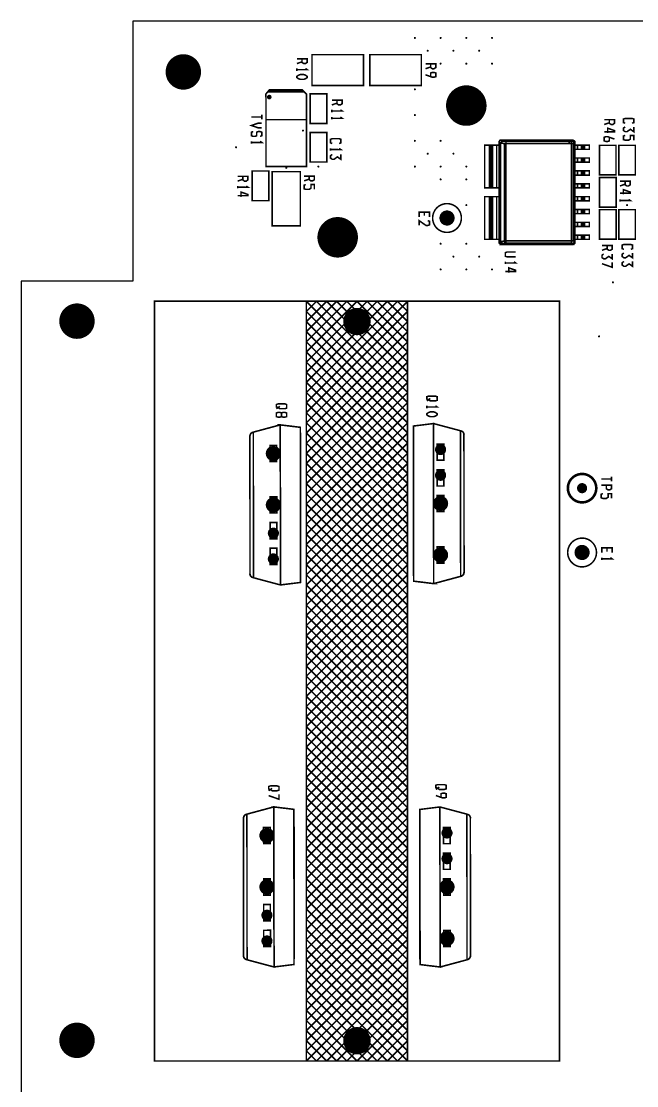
# Model space of a CAD drawing. Extents: x -16 to 352, y -5 to 215.
# Drawn here: x -16 to 44.8, y 109.9 to 215 of the extents above; entities that cross this region are included whole.
import ezdxf

# ---------------------------------------------------------------- set-up
doc = ezdxf.new("R2010")
doc.units = 0
doc.header["$MEASUREMENT"] = 0
doc.layers.get('0').update_dxf_attribs({"linetype": 'CONTINUOUS'})
for name, color, linetype in [('25-334-0_DRD', 7, 'CONTINUOUS'), ('25-334-0_SST', 12, 'CONTINUOUS'), ('THRUHOLE_NPT', 8, 'CONTINUOUS'), ('THRUHOLE_TAP', 15, 'CONTINUOUS')]:
    doc.layers.add(name, color=color, linetype=linetype)

# ---------------------------------------------------------------- blocks, each defined once
blk = doc.blocks.new('ROUND_70')
at = {"const_width": 0.0762}
blk.add_lwpolyline([(-0.0381, 0, 1), (0.0381, 0, 1)], format="xyb", close=True, dxfattribs=at)
blk = doc.blocks.new('ROUND_1')
at = {"const_width": 1.75006}
blk.add_lwpolyline([(-0.87503, 0, 1), (0.87503, 0, 1)], format="xyb", close=True, dxfattribs=at)
blk = doc.blocks.new('ROUND_75')
at = {"const_width": 0.10033}
blk.add_lwpolyline([(-0.050164, 0, 1), (0.050164, 0, 1)], format="xyb", close=True, dxfattribs=at)
blk = doc.blocks.new('ROUND_3')
at = {"const_width": 0.50038}
blk.add_lwpolyline([(-0.25019, 0, 1), (0.25019, 0, 1)], format="xyb", close=True, dxfattribs=at)
blk = doc.blocks.new('ROUND_72')
at = {"const_width": 0.7493}
blk.add_lwpolyline([(-0.37465, 0, 1), (0.37465, 0, 1)], format="xyb", close=True, dxfattribs=at)
blk = doc.blocks.new('ROUND_82')
at = {"const_width": 2.00025}
blk.add_lwpolyline([(-1.000124, 0, 1), (1.000124, 0, 1)], format="xyb", close=True, dxfattribs=at)
blk = doc.blocks.new('ROUND_80')
at = {"const_width": 0.54991}
blk.add_lwpolyline([(-0.274954, 0, 1), (0.274954, 0, 1)], format="xyb", close=True, dxfattribs=at)
blk = doc.blocks.new('ROUND_79')
at = {"const_width": 1.35001}
blk.add_lwpolyline([(-0.675004, 0, 1), (0.675004, 0, 1)], format="xyb", close=True, dxfattribs=at)

msp = doc.modelspace()

# ---------------------------------------------------------------- linework, layer by layer
at = {"layer": '25-334-0_DRD'}
for p, q in [((155.00096, 215.00084), (-4.99872, 215.00084)), ((-4.99872, 215.00084), (-4.99872, 189.35954)), ((-4.99872, 189.35954), (-15.99946, 189.35954)), ((-15.99946, 189.35954), (-15.99946, -4.99872))]:
    msp.add_line(p, q, dxfattribs=at)
at = {"layer": '25-334-0_SST', "const_width": 0.1524}
for points in [[(11.71956, 211.30006), (11.71956, 210.94446), (11.8872, 210.82508), (12.05738, 210.82508), (12.22756, 210.94446), (12.22756, 211.30006), (11.21156, 211.30006)], [(17.78, 209.042), (17.78, 211.709), (12.7, 211.709), (12.7, 208.661), (17.78, 208.661), (17.78, 209.042)], [(23.495, 209.042), (23.495, 211.709), (18.415, 211.709), (18.415, 208.661), (23.495, 208.661), (23.495, 209.042)], [(11.71956, 211.00288), (11.21156, 210.82508)], [(11.21156, 210.10626), (11.21156, 210.34248)], [(11.21156, 210.22564), (12.22756, 210.22564), (12.05738, 210.34248)], [(24.41956, 210.79206), (24.41956, 210.43646), (24.5872, 210.31708), (24.75738, 210.31708), (24.92756, 210.43646), (24.92756, 210.79206), (23.91156, 210.79206)], [(24.41956, 210.49488), (23.91156, 210.31708)], [(11.21156, 209.56524), (11.3792, 209.68208), (11.54938, 209.74304), (11.8872, 209.74304), (12.05738, 209.68208), (12.22756, 209.56524), (12.22756, 209.44586), (12.05738, 209.32648), (11.8872, 209.26806), (11.54938, 209.26806), (11.3792, 209.32648), (11.21156, 209.44586), (11.21156, 209.56524)], [(24.41956, 209.53984), (24.41956, 209.89544), (24.5872, 209.95386), (24.75738, 209.95386), (24.92756, 209.89544), (24.92756, 209.53984), (24.75738, 209.47888), (24.5872, 209.47888), (23.91156, 209.71764)], [(8.16356, 206.66456), (8.161019999999999, 202.311), (8.161019999999999, 200.6727), (12.15898, 200.6727), (12.1666, 207.7974), (11.7094, 208.2546), (8.509, 208.2546), (8.1534, 207.8228), (8.16356, 206.66456)], [(11.7094, 208.2038), (8.509, 208.2038), (8.382, 208.0514), (8.3058, 208.0006), (8.255, 207.9498)], [(8.3566, 208.0514), (8.255, 207.9498)], [(8.3566, 208.0514), (8.382, 208.026)], [(11.8618, 208.0514), (8.382, 208.0514)], [(11.8872, 208.026), (8.382, 208.026)], [(8.49376, 208.18602), (8.49376, 208.026)], [(11.72464, 208.18856), (8.4963, 208.18856)], [(8.63092, 208.2038), (8.63092, 208.026)], [(8.76808, 208.2038), (8.76808, 208.026)], [(8.90524, 208.2038), (8.90524, 208.026)], [(9.0424, 208.2038), (9.0424, 208.026)], [(9.17956, 208.2038), (9.17956, 208.026)], [(9.31672, 208.2038), (9.31672, 208.026)], [(9.45388, 208.2038), (9.45388, 208.026)], [(9.59104, 208.2038), (9.59104, 208.026)], [(9.7282, 208.2038), (9.7282, 208.026)], [(9.86536, 208.2038), (9.86536, 208.026)], [(10.00252, 208.2038), (10.00252, 208.026)], [(10.13968, 208.2038), (10.13968, 208.026)], [(10.27684, 208.2038), (10.27684, 208.026)], [(10.414, 208.2038), (10.414, 208.026)], [(10.55116, 208.2038), (10.55116, 208.026)], [(10.68832, 208.2038), (10.68832, 208.026)], [(10.82548, 208.2038), (10.82548, 208.026)], [(10.96264, 208.2038), (10.96264, 208.026)], [(11.0998, 208.2038), (11.0998, 208.026)], [(11.23696, 208.2038), (11.23696, 208.026)], [(11.37412, 208.2038), (11.37412, 208.026)], [(11.51128, 208.2038), (11.51128, 208.026)], [(11.64844, 208.2038), (11.64844, 208.026)], [(11.7094, 208.2038), (11.8872, 208.026)], [(11.7856, 208.1276), (11.7856, 208.026)], [(8.62584, 207.4672), (8.33882, 207.4672)], [(8.60806, 207.60436), (8.3566, 207.60436)], [(8.4328, 207.66024), (8.4328, 207.37322)], [(8.56996, 207.64246), (8.56996, 207.391)], [(14.1605, 204.9145), (14.1605, 207.8355), (12.5222, 207.8355), (12.5222, 204.9145), (14.1605, 204.9145)], [(15.17142, 207.21828), (15.17142, 206.86268), (15.33906, 206.7433), (15.50924, 206.7433), (15.67942, 206.86268), (15.67942, 207.21828), (14.66342, 207.21828)], [(15.17142, 206.9211), (14.66342, 206.7433)], [(14.66342, 206.02448), (14.66342, 206.2607)], [(14.66342, 206.14386), (15.67942, 206.14386), (15.50924, 206.2607)], [(7.744460000000001, 204.47762), (7.406639999999999, 204.47762), (6.728460000000001, 204.71384), (7.406639999999999, 204.9526), (7.744460000000001, 204.9526)], [(6.728460000000001, 205.55204), (7.744460000000001, 205.55204)], [(7.744460000000001, 205.31582), (7.744460000000001, 205.7908)], [(8.2042, 205.2828), (12.1412, 205.2828)], [(14.66342, 205.30566), (14.66342, 205.54188)], [(14.66342, 205.4225), (15.67942, 205.4225), (15.50924, 205.54188)], [(42.0624, 205.28534), (42.0624, 204.92974), (42.23258, 204.81036), (42.40276, 204.81036), (42.5704, 204.92974), (42.5704, 205.28534), (41.5544, 205.28534)], [(42.0624, 204.98816), (41.5544, 204.81036)], [(43.62958, 204.93736), (43.4594, 204.99832), (43.4594, 205.35392), (43.62958, 205.41234), (44.30775999999999, 205.41234), (44.4754, 205.35392), (44.4754, 204.99832), (44.30775999999999, 204.93736)], [(7.57428, 203.63942), (7.744460000000001, 203.69784), (7.744460000000001, 204.05344), (7.57428, 204.1144), (7.406639999999999, 204.1144), (7.236460000000001, 204.05344), (7.236460000000001, 203.69784), (7.06628, 203.63942), (6.898639999999999, 203.63942), (6.728460000000001, 203.69784), (6.728460000000001, 204.05344), (6.898639999999999, 204.1144)], [(14.1605, 201.1045), (14.1605, 204.0255), (12.5222, 204.0255), (12.5222, 201.1045), (14.1605, 201.1045)], [(41.89476, 203.97216), (41.89476, 204.44714), (42.5704, 204.21092), (42.5704, 204.09154), (41.5544, 204.09154)], [(43.62958, 204.57414), (43.4594, 204.45476), (43.4594, 204.21854), (43.62958, 204.09916), (43.79976, 204.09916), (44.13758, 204.33792), (44.4754, 204.09916), (44.4754, 204.57414)], [(6.728460000000001, 202.9206), (6.728460000000001, 203.15682)], [(6.728460000000001, 203.03744), (7.744460000000001, 203.03744), (7.57428, 203.15682)], [(14.70406, 202.9333), (14.53642, 202.99426), (14.53642, 203.34986), (14.70406, 203.40828), (15.38224, 203.40828), (15.55242, 203.34986), (15.55242, 202.99426), (15.38224, 202.9333)], [(31.17596, 198.54926), (30.93212, 198.54926), (30.93212, 202.77074), (30.52826, 202.77074), (30.38602, 202.77074), (30.38602, 198.54926), (30.2387, 198.54926), (29.7561, 198.54926), (29.7561, 202.77074), (30.2387, 202.77074), (30.38602, 202.77074)], [(30.2387, 202.77074), (30.2387, 198.54926)], [(30.52826, 202.77074), (30.52826, 198.54926), (30.93212, 198.54926)], [(30.93212, 202.77074), (31.17596, 202.77074)], [(31.19628, 193.07556), (31.37154, 192.96888), (31.19882, 193.07556), (31.19628, 193.0781), (31.17596, 193.167), (31.17596, 193.16954), (31.17596, 203.07046), (31.17596, 203.073), (31.28264, 203.24572)], [(31.17596, 203.073), (31.2547, 202.99426)], [(31.30804, 193.24574), (31.2547, 193.24574), (31.2547, 202.99426), (31.30804, 202.99426), (31.30804, 193.24574), (31.71444, 193.31686)], [(39.6113, 198.96074), (40.09135999999999, 198.96074), (40.09135999999999, 198.54926), (39.6113, 198.54926), (39.6113, 198.96074), (39.46398, 198.96074), (39.32174000000001, 198.96074), (39.32174000000001, 198.54926), (38.91788, 198.54926), (38.67404000000001, 198.54926), (38.67404000000001, 198.96074), (38.67404000000001, 203.07046), (38.67404000000001, 203.073), (38.52418, 202.92314), (38.3286, 202.92314), (31.85668, 202.92314), (31.85668, 203.11872), (31.45028, 203.18984), (31.37154, 203.26858), (31.37408, 203.26858)], [(31.30804, 202.99426), (31.71444, 202.92314), (31.71444, 193.31686), (31.85668, 193.31686), (31.85668, 193.11874), (31.45028, 193.04762)], [(31.37154, 203.26858), (31.37408, 203.26858), (38.47592, 203.26858), (38.47846, 203.26858), (38.65372, 203.1619)], [(31.85668, 203.11872), (38.3286, 203.11872), (38.3286, 202.92314), (38.3286, 193.31686), (31.85668, 193.31686), (31.85668, 202.92314), (31.71444, 202.92314)], [(38.3286, 203.11872), (38.47846, 203.26858)], [(38.52418, 202.92314), (38.52418, 193.31686), (38.3286, 193.31686), (38.3286, 193.11874)], [(38.67404000000001, 202.77074), (38.91788, 202.77074), (38.91788, 202.35926), (39.32174000000001, 202.35926), (39.46398, 202.35926), (39.46398, 202.77074), (39.6113, 202.77074), (40.09135999999999, 202.77074), (40.09135999999999, 202.35926), (39.6113, 202.35926), (39.46398, 202.35926)], [(39.32174000000001, 202.35926), (39.32174000000001, 202.77074), (38.91788, 202.77074)], [(39.46398, 202.77074), (39.32174000000001, 202.77074)], [(39.6113, 202.35926), (39.6113, 202.77074)], [(41.0845, 202.7555), (41.0845, 199.8345), (42.7228, 199.8345), (42.7228, 202.7555), (41.0845, 202.7555)], [(42.0624, 203.55052), (42.0624, 203.19492), (41.89476, 203.13396), (41.72458, 203.13396), (41.5544, 203.19492), (41.5544, 203.55052), (41.72458, 203.60894), (41.89476, 203.60894), (42.5704, 203.37272)], [(42.9895, 202.7555), (42.9895, 199.8345), (44.6278, 199.8345), (44.6278, 202.7555), (42.9895, 202.7555)], [(43.62958, 203.73594), (43.4594, 203.67752), (43.4594, 203.32192), (43.62958, 203.26096), (43.9674, 203.26096), (44.13758, 203.38034), (44.13758, 203.73594), (44.4754, 203.73594), (44.4754, 203.26096)], [(14.53642, 202.21448), (14.53642, 202.4507)], [(14.53642, 202.33386), (15.55242, 202.33386), (15.38224, 202.4507)], [(14.70406, 201.85126), (14.53642, 201.73188), (14.53642, 201.49566), (14.70406, 201.37628), (14.87424, 201.37628), (15.21206, 201.6125), (15.55242, 201.37628), (15.55242, 201.85126)], [(38.91788, 202.35926), (38.67404000000001, 202.35926)], [(38.67404000000001, 201.50074), (38.91788, 201.50074), (38.91788, 201.08926), (39.32174000000001, 201.08926), (39.46398, 201.08926), (39.46398, 201.50074), (39.6113, 201.50074), (40.09135999999999, 201.50074), (40.09135999999999, 201.08926), (39.6113, 201.08926), (39.46398, 201.08926)], [(38.91788, 201.08926), (38.67404000000001, 201.08926)], [(39.32174000000001, 201.08926), (39.32174000000001, 201.50074), (38.91788, 201.50074)], [(39.46398, 201.50074), (39.32174000000001, 201.50074)], [(39.6113, 201.08926), (39.6113, 201.50074)], [(5.8674, 199.69734), (5.8674, 199.34174), (6.03758, 199.22236), (6.20776, 199.22236), (6.3754, 199.34174), (6.3754, 199.69734), (5.3594, 199.69734)], [(6.7945, 200.2155), (6.7945, 197.2945), (8.4328, 197.2945), (8.4328, 200.2155), (6.7945, 200.2155)], [(11.557, 194.818), (8.763, 194.818), (8.763, 200.152), (11.557, 200.152), (11.557, 194.818)], [(12.43076, 199.7202), (12.43076, 199.3646), (12.60094, 199.24522), (12.77112, 199.24522), (12.93876, 199.3646), (12.93876, 199.7202), (11.92276, 199.7202)], [(38.67404000000001, 200.23074), (38.91788, 200.23074), (38.91788, 199.81926), (39.32174000000001, 199.81926), (39.46398, 199.81926), (39.46398, 200.23074), (39.6113, 200.23074), (40.09135999999999, 200.23074), (40.09135999999999, 199.81926), (39.6113, 199.81926), (39.46398, 199.81926)], [(38.91788, 199.81926), (38.67404000000001, 199.81926)], [(39.32174000000001, 199.81926), (39.32174000000001, 200.23074), (38.91788, 200.23074)], [(39.46398, 200.23074), (39.32174000000001, 200.23074)], [(39.6113, 199.81926), (39.6113, 200.23074)], [(42.7355, 196.6595), (42.7355, 199.5805), (41.0972, 199.5805), (41.0972, 196.6595), (42.7355, 196.6595)], [(5.8674, 199.40016), (5.3594, 199.22236)], [(5.3594, 198.50354), (5.3594, 198.73976)], [(5.3594, 198.62292), (6.3754, 198.62292), (6.20776, 198.73976)], [(12.43076, 199.42302), (11.92276, 199.24522)], [(12.09294, 198.882), (11.92276, 198.82104), (11.92276, 198.46544), (12.09294, 198.40702), (12.43076, 198.40702), (12.60094, 198.5264), (12.60094, 198.882), (12.93876, 198.882), (12.93876, 198.40702)], [(30.38602, 198.54926), (30.52826, 198.54926)], [(38.91788, 198.96074), (38.67404000000001, 198.96074)], [(38.67404000000001, 198.54926), (38.67404000000001, 197.69074), (38.67404000000001, 197.27926), (38.67404000000001, 196.42074), (38.67404000000001, 196.00926), (38.67404000000001, 195.15074), (38.67404000000001, 194.73926), (38.67404000000001, 193.88074), (38.67404000000001, 193.46926), (38.91788, 193.46926), (39.32174000000001, 193.46926), (39.32174000000001, 193.88074), (39.46398, 193.88074), (39.6113, 193.88074), (39.6113, 193.46926), (40.09135999999999, 193.46926), (40.09135999999999, 193.88074), (39.6113, 193.88074)], [(38.91788, 198.54926), (38.91788, 198.96074), (39.32174000000001, 198.96074)], [(39.46398, 198.54926), (39.32174000000001, 198.54926)], [(39.46398, 198.96074), (39.46398, 198.54926), (39.6113, 198.54926)], [(43.61942, 199.21728), (43.61942, 198.86168), (43.78706, 198.7423), (43.95724000000001, 198.7423), (44.12742, 198.86168), (44.12742, 199.21728), (43.11142, 199.21728)], [(43.61942, 198.9201), (43.11142, 198.7423)], [(5.699759999999999, 197.66534), (5.699759999999999, 198.14032), (6.3754, 197.90156), (6.3754, 197.78472), (5.3594, 197.78472)], [(31.17596, 193.46926), (30.93212, 193.46926), (30.93212, 197.69074), (30.52826, 197.69074), (30.38602, 197.69074), (30.38602, 193.46926), (30.2387, 193.46926), (29.7561, 193.46926), (29.7561, 197.69074), (30.2387, 197.69074), (30.38602, 197.69074)], [(30.2387, 197.69074), (30.2387, 193.46926)], [(30.52826, 197.69074), (30.52826, 193.46926), (30.93212, 193.46926)], [(30.93212, 197.69074), (31.17596, 197.69074)], [(38.67404000000001, 197.69074), (38.91788, 197.69074), (38.91788, 197.27926), (39.32174000000001, 197.27926), (39.46398, 197.27926), (39.46398, 197.69074), (39.6113, 197.69074), (40.09135999999999, 197.69074), (40.09135999999999, 197.27926), (39.6113, 197.27926), (39.46398, 197.27926)], [(39.32174000000001, 197.27926), (39.32174000000001, 197.69074), (38.91788, 197.69074)], [(39.46398, 197.69074), (39.32174000000001, 197.69074)], [(39.6113, 197.27926), (39.6113, 197.69074)], [(43.44924, 197.9041), (43.44924, 198.37908), (44.12742, 198.14286), (44.12742, 198.02348), (43.11142, 198.02348)], [(38.91788, 197.27926), (38.67404000000001, 197.27926)], [(43.11142, 197.18528), (43.11142, 197.4215)], [(43.11142, 197.30466), (44.12742, 197.30466), (43.95724000000001, 197.4215)], [(23.28418, 195.6816), (23.28418, 196.15658), (24.30018, 196.15658), (24.30018, 195.6816)], [(23.28418, 194.8434), (23.28418, 195.31838), (23.95982, 194.8434), (24.13, 194.8434), (24.30018, 194.90182), (24.30018, 195.25742), (24.13, 195.31838)], [(23.79218, 195.80098), (23.79218, 196.15658)], [(38.67404000000001, 196.42074), (38.91788, 196.42074), (38.91788, 196.00926), (39.32174000000001, 196.00926), (39.46398, 196.00926), (39.46398, 196.42074), (39.6113, 196.42074), (40.09135999999999, 196.42074), (40.09135999999999, 196.00926), (39.6113, 196.00926), (39.46398, 196.00926)], [(38.91788, 196.00926), (38.67404000000001, 196.00926)], [(39.32174000000001, 196.00926), (39.32174000000001, 196.42074), (38.91788, 196.42074)], [(39.46398, 196.42074), (39.32174000000001, 196.42074)], [(39.6113, 196.00926), (39.6113, 196.42074)], [(42.7355, 193.4845), (42.7355, 196.4055), (41.0972, 196.4055), (41.0972, 193.4845), (42.7355, 193.4845)], [(42.9895, 196.4055), (42.9895, 193.4845), (44.6278, 193.4845), (44.6278, 196.4055), (42.9895, 196.4055)], [(38.67404000000001, 195.15074), (38.91788, 195.15074), (38.91788, 194.73926), (39.32174000000001, 194.73926), (39.46398, 194.73926), (39.46398, 195.15074), (39.6113, 195.15074), (40.09135999999999, 195.15074), (40.09135999999999, 194.73926), (39.6113, 194.73926), (39.46398, 194.73926)], [(38.91788, 194.73926), (38.67404000000001, 194.73926)], [(39.32174000000001, 194.73926), (39.32174000000001, 195.15074), (38.91788, 195.15074)], [(39.46398, 195.15074), (39.32174000000001, 195.15074)], [(39.6113, 194.73926), (39.6113, 195.15074)], [(30.38602, 193.46926), (30.52826, 193.46926)], [(38.52418, 193.31686), (38.67404000000001, 193.167), (38.67404000000001, 193.16954), (38.67404000000001, 193.46926)], [(38.91788, 193.88074), (38.67404000000001, 193.88074)], [(38.91788, 193.46926), (38.91788, 193.88074), (39.32174000000001, 193.88074)], [(39.46398, 193.46926), (39.32174000000001, 193.46926)], [(39.46398, 193.88074), (39.46398, 193.46926), (39.6113, 193.46926)], [(31.2547, 193.24574), (31.17596, 193.167)], [(31.45028, 193.04762), (31.37154, 192.96888), (31.37408, 192.96888), (38.47592, 192.96888), (38.47846, 192.96888)], [(31.85668, 193.11874), (38.3286, 193.11874), (38.47846, 192.96888), (38.56482, 192.99174), (38.56736, 192.9892), (38.67404000000001, 193.167), (38.56736, 192.99174)], [(41.84142, 192.86728), (41.84142, 192.51168), (42.00906, 192.3923), (42.17924, 192.3923), (42.34942, 192.51168), (42.34942, 192.86728), (41.33342, 192.86728)], [(41.84142, 192.5701), (41.33342, 192.3923)], [(43.50258, 192.49136), (43.3324, 192.55232), (43.3324, 192.90792), (43.50258, 192.96634), (44.18076, 192.96634), (44.3484, 192.90792), (44.3484, 192.55232), (44.18076, 192.49136)], [(32.80918, 191.7446), (31.96082, 191.7446), (31.79318, 191.80302), (31.79318, 192.15862), (31.96082, 192.21958), (32.80918, 192.21958)], [(31.79318, 191.02578), (31.79318, 191.262)], [(31.79318, 191.14262), (32.80918, 191.14262), (32.639, 191.262)], [(41.50106, 192.02908), (41.33342, 191.9097), (41.33342, 191.67348), (41.50106, 191.5541), (41.67124, 191.5541), (42.00906, 191.79286), (42.34942, 191.5541), (42.34942, 192.02908)], [(41.33342, 191.0715), (42.34942, 190.7159), (42.34942, 191.19088)], [(43.50258, 192.12814), (43.3324, 192.00876), (43.3324, 191.77254), (43.50258, 191.65316), (43.67276, 191.65316), (44.01058, 191.89192), (44.3484, 191.65316), (44.3484, 192.12814)], [(43.50258, 191.28994), (43.3324, 191.17056), (43.3324, 190.93434), (43.50258, 190.81496), (43.67276, 190.81496), (44.01058, 191.05372), (44.3484, 190.81496), (44.3484, 191.28994)], [(32.131, 190.18758), (32.131, 190.66002), (32.80918, 190.4238), (32.80918, 190.30442), (31.79318, 190.30442)], [(37.14496, 187.36056), (-2.85496, 187.36056), (-2.85496, 112.35944), (37.14496, 112.35944), (37.14496, 187.36056)], [(22.14372, 187.36056), (22.14372, 112.35944), (12.14374, 112.35944)], [(12.14374, 187.36056), (12.14374, 112.35944)], [(22.14372, 187.36056), (12.14374, 187.36056)], [(13.15212, 187.36056), (12.14374, 186.35218)], [(14.15034, 187.36056), (12.14374, 185.35396)], [(15.1511, 187.36056), (12.14374, 184.3532)], [(16.15186, 187.36056), (12.14374, 183.35244)], [(17.15008, 187.36056), (12.14374, 182.35422)], [(18.15084, 187.36056), (12.14374, 181.35346)], [(19.1516, 187.36056), (12.14374, 180.3527)], [(20.14982, 187.36056), (12.14374, 179.35448)], [(21.15058, 187.36056), (12.14374, 178.35372)], [(12.14374, 187.35294), (22.14372, 177.35296)], [(22.14372, 187.35294), (12.14374, 177.35296)], [(13.13688, 187.36056), (22.14372, 178.35372)], [(14.13764, 187.36056), (22.14372, 179.35194)], [(15.1384, 187.36056), (22.14372, 180.3527)], [(16.13662, 187.36056), (22.14372, 181.35346)], [(17.13738, 187.36056), (22.14372, 182.35168)], [(18.13814, 187.36056), (22.14372, 183.35244)], [(19.13636, 187.36056), (22.14372, 184.3532)], [(20.13712, 187.36056), (22.14372, 185.35142)], [(21.13788, 187.36056), (22.14372, 186.35218)], [(22.14372, 186.35472), (12.14374, 176.35474)], [(12.14374, 186.35218), (22.14372, 176.3522)], [(12.14374, 185.35396), (22.14372, 175.35398)], [(22.14372, 185.35396), (12.14374, 175.35398)], [(12.14374, 184.3532), (22.14372, 174.35322)], [(22.14372, 184.3532), (12.14374, 174.35322)], [(22.14372, 183.35498), (12.14374, 173.355)], [(12.14374, 183.35244), (22.14372, 173.35246)], [(12.14374, 182.35422), (22.14372, 172.35424)], [(22.14372, 182.35422), (12.14374, 172.35424)], [(12.14374, 181.35346), (22.14372, 171.35348)], [(22.14372, 181.35346), (12.14374, 171.35348)], [(22.14372, 180.35524), (12.14374, 170.35526)], [(12.14374, 180.3527), (22.14372, 170.35272)], [(22.14372, 179.35448), (12.14374, 169.3545)], [(12.14374, 179.35448), (22.14372, 169.3545)], [(12.14374, 178.35372), (22.14372, 168.35374)], [(22.14372, 178.35372), (12.14374, 168.35374)], [(24.21382, 177.99812), (24.04618, 177.9397), (24.04618, 177.70094), (24.21382, 177.64252), (24.384, 177.52314), (24.892, 177.52314), (25.06218, 177.5841), (25.06218, 177.9397), (24.892, 177.99812), (24.21382, 177.99812)], [(24.384, 177.7619), (24.04618, 177.52314)], [(9.35482, 177.2285), (9.18718, 177.17008), (9.18718, 176.93132), (9.35482, 176.8729), (9.525, 176.75352), (10.033, 176.75352), (10.20318, 176.81448), (10.20318, 177.17008), (10.033, 177.2285), (9.35482, 177.2285)], [(9.525, 176.99228), (9.18718, 176.75352)], [(22.14372, 177.3555), (12.14374, 167.35552)], [(12.14374, 177.35296), (22.14372, 167.35298)], [(24.04618, 176.80432), (24.04618, 177.04054)], [(24.04618, 176.9237), (25.06218, 176.9237), (24.892, 177.04054)], [(9.69518, 175.97628), (9.86282, 175.91532), (10.033, 175.91532), (10.20318, 175.97628), (10.20318, 176.33188), (10.033, 176.3903), (9.86282, 176.3903), (9.69518, 176.33188), (9.69518, 175.97628), (9.525, 175.91532), (9.35482, 175.91532), (9.18718, 175.97628), (9.18718, 176.33188), (9.35482, 176.3903), (9.525, 176.3903), (9.69518, 176.33188)], [(12.14374, 176.35474), (22.14372, 166.35476)], [(22.14372, 176.35474), (12.14374, 166.35476)], [(24.04618, 176.2633), (24.21382, 176.38014), (24.384, 176.4411), (24.72182, 176.4411), (24.892, 176.38014), (25.06218, 176.2633), (25.06218, 176.14392), (24.892, 176.02454), (24.72182, 175.96612), (24.384, 175.96612), (24.21382, 176.02454), (24.04618, 176.14392), (24.04618, 176.2633)], [(6.86308, 174.42942), (6.86308, 174.42688), (6.911339999999999, 174.43958), (9.56564, 175.15332), (9.56564, 175.1584), (9.5758, 175.1584), (9.5758, 175.15332), (9.596119999999999, 159.35706), (9.58596, 159.35706), (9.56564, 175.15332), (9.5758, 175.15332), (9.56564, 175.1584), (6.86308, 174.42942), (6.86308, 174.42434)], [(6.8834, 174.42942), (6.8834, 174.43196)], [(6.929119999999999, 160.06572), (6.911339999999999, 174.43958)], [(11.56716, 159.6009), (9.596119999999999, 159.35706), (11.56716, 159.6009), (11.54684, 174.91456), (11.54684, 174.91964), (9.5758, 175.1584), (9.5758, 175.15332), (11.54684, 174.91456)], [(12.14374, 175.35398), (22.14372, 165.354)], [(22.14372, 175.35398), (12.14374, 165.354)], [(22.72538, 174.03318), (22.70506, 174.03318), (22.70506, 174.44212), (22.72284, 174.44212)], [(22.72284, 175.04156), (22.72284, 175.0441), (24.69388, 175.28794), (22.72284, 175.04156), (22.74316, 159.73044), (22.74316, 159.72536), (24.7142, 159.4866), (24.7142, 159.48914), (22.74316, 159.73044)], [(27.42438, 160.21304), (27.42438, 160.21812), (27.37866, 160.20542), (24.72182, 159.48914), (24.72182, 159.4866), (24.7142, 159.4866), (24.7142, 159.48914), (24.69388, 175.28794), (24.70404, 175.28794), (24.72182, 159.48914), (24.7142, 159.48914), (24.72182, 159.4866), (27.42438, 160.21304), (27.42438, 160.21812)], [(27.42438, 174.5615), (27.4066, 174.56658), (27.35834, 174.57928), (24.70404, 175.28794), (27.4066, 174.56658)], [(27.35834, 174.57928), (27.37866, 160.20542)], [(6.56844, 174.0408), (6.58622, 174.04588)], [(6.58622, 160.4645), (6.56844, 174.0408), (6.56844, 174.04334)], [(11.58494, 160.61182), (11.56716, 173.90364), (11.56716, 174.31512), (11.54684, 174.31512)], [(11.54938, 173.90364), (11.56716, 173.90364)], [(22.14372, 174.35576), (12.14374, 164.35578)], [(12.14374, 174.35322), (22.14372, 164.35324)], [(12.14374, 173.355), (22.14372, 163.35502)], [(22.14372, 173.355), (12.14374, 163.35502)], [(22.70506, 174.03318), (22.7203, 160.73882), (22.72284, 160.32988), (22.74316, 160.32988)], [(27.70378, 174.1805), (27.72156, 160.6042), (27.72156, 160.60166), (27.72156, 160.59912)], [(8.5598, 171.73448), (8.5598, 172.0342), (8.5598, 172.63364), (8.5598, 172.63618), (8.5598, 172.93336), (8.5598, 172.9359), (8.5598, 172.93336), (9.2202, 172.93336), (9.2202, 172.93844), (9.2202, 173.1391), (8.5598, 173.1391), (8.5598, 172.9359), (9.2202, 172.93844), (9.2202, 172.93336), (9.2202, 172.63618), (8.5598, 172.63364), (8.5598, 172.63618), (9.2202, 172.63618), (9.2202, 172.03674), (9.2202, 171.73702), (8.5598, 171.73448), (8.562339999999999, 171.53382), (9.2202, 171.53636), (9.2202, 171.73702)], [(12.14374, 172.35424), (22.14372, 162.35426)], [(22.14372, 172.35424), (12.14374, 162.35426)], [(25.05456, 173.06798), (25.05456, 173.26864), (25.71496, 173.26864), (25.71496, 173.07052), (25.05456, 173.06798), (25.0571, 172.9232), (25.0571, 172.51426), (25.0571, 172.36186), (25.7175, 172.36186), (25.7175, 172.51426), (25.0571, 172.51426)], [(25.71496, 173.26864), (25.71496, 173.27118), (25.05456, 173.27118), (25.05456, 173.26864)], [(25.0571, 172.9232), (25.71496, 172.92574)], [(25.0571, 172.35678), (25.7175, 172.35678), (25.7175, 171.6659), (25.0571, 171.6659), (25.0571, 172.35678), (25.0571, 172.36186)], [(25.7175, 172.51426), (25.71496, 172.92574), (25.71496, 173.07052)], [(25.7175, 172.36186), (25.7175, 172.35678)], [(9.2202, 172.03674), (8.5598, 172.0342)], [(8.562339999999999, 171.53382), (9.2202, 171.53382), (9.2202, 171.53636)], [(22.14372, 171.35602), (12.14374, 161.35604)], [(12.14374, 171.35348), (22.14372, 161.3535)], [(12.14374, 170.35526), (22.14372, 160.35528)], [(22.14372, 170.35526), (12.14374, 160.35528)], [(25.72004, 169.97426), (25.72004, 170.38574), (25.72004, 170.53052), (25.7175, 170.72864), (25.7175, 170.73118), (25.05964, 170.73118), (25.05964, 170.72864), (25.05964, 170.52798), (25.05964, 170.3832), (25.05964, 169.97426), (25.05964, 169.82186), (25.72004, 169.82186), (25.72004, 169.97426), (25.05964, 169.97426)], [(25.05964, 170.72864), (25.7175, 170.72864)], [(25.05964, 170.52798), (25.72004, 170.53052)], [(25.05964, 170.3832), (25.72004, 170.38574)], [(12.14374, 169.3545), (22.14372, 159.35452)], [(22.14372, 169.3545), (12.14374, 159.35452)], [(25.05964, 169.81678), (25.72004, 169.81678), (25.72004, 169.1259), (25.05964, 169.1259), (25.05964, 169.81678), (25.05964, 169.82186)], [(25.72004, 169.82186), (25.72004, 169.81678)], [(41.25976, 169.8117), (42.27576, 169.8117)], [(41.76776, 169.20972), (41.76776, 168.85412), (41.93794, 168.73474), (42.10812, 168.73474), (42.27576, 168.85412), (42.27576, 169.20972), (41.25976, 169.20972)], [(42.27576, 169.57294), (42.27576, 170.04792)], [(9.22528, 167.85336), (8.56488, 167.85336), (8.56488, 167.8559), (8.56488, 167.85336), (8.56742, 167.55618), (8.56742, 167.55364), (8.56742, 166.9542), (8.56742, 166.65448), (9.22782, 166.65702), (9.22782, 166.95674), (9.22528, 167.55618), (8.56742, 167.55618), (8.56742, 167.55364), (9.22528, 167.55618), (9.22528, 167.85336), (9.22528, 167.85844), (8.56488, 167.8559), (8.56488, 168.0591), (9.22528, 168.0591), (9.22528, 167.85844)], [(22.14372, 168.35628), (12.14374, 158.3563)], [(12.14374, 168.35374), (22.14372, 158.35376)], [(25.72258, 168.18864), (25.72258, 168.19118), (25.06218, 168.19118), (25.06218, 168.18864)], [(25.06218, 167.98798), (25.06218, 168.18864), (25.72258, 168.18864), (25.72258, 167.99052)], [(41.42994, 168.37152), (41.25976, 168.3131), (41.25976, 167.9575), (41.42994, 167.89654), (41.76776, 167.89654), (41.93794, 168.01592), (41.93794, 168.37152), (42.27576, 168.37152), (42.27576, 167.89654)], [(12.14374, 167.35552), (22.14372, 157.35554)], [(22.14372, 167.35552), (12.14374, 157.35554)], [(25.06472, 166.79164), (25.72258, 166.79164), (25.72258, 166.78656), (25.72258, 166.79164), (25.72258, 167.08882), (25.72258, 167.68826), (25.72258, 167.99052), (25.06218, 167.98798), (25.06218, 167.68826), (25.06218, 167.08882), (25.72258, 167.08882), (25.06218, 167.08882), (25.06472, 166.79164), (25.06472, 166.78656), (25.72258, 166.78656), (25.72512, 166.5859), (25.06472, 166.5859), (25.06472, 166.78656)], [(25.06218, 167.68826), (25.72258, 167.68826)], [(9.22782, 166.95674), (8.56742, 166.9542)], [(9.22782, 166.65702), (9.22782, 166.45636), (8.56742, 166.45382), (8.56742, 166.65448)], [(8.56742, 166.45382), (9.22782, 166.45382), (9.22782, 166.45636)], [(12.14374, 166.35476), (22.14372, 156.35478)], [(22.14372, 166.35476), (12.14374, 156.35478)], [(9.230360000000001, 164.82822), (8.56996, 164.82822), (8.56996, 165.5191), (9.22782, 165.5191), (9.230360000000001, 164.82822), (9.230360000000001, 164.82314)], [(22.14372, 165.35654), (12.14374, 155.35656)], [(12.14374, 165.354), (22.14372, 155.35402)], [(8.56996, 164.82314), (8.56996, 164.82822)], [(8.56996, 164.67074), (8.56996, 164.25926), (8.56996, 164.11448), (8.56996, 163.91382), (9.230360000000001, 163.91382), (9.230360000000001, 163.91636), (9.230360000000001, 164.11702), (9.230360000000001, 164.2618), (9.230360000000001, 164.67074), (9.230360000000001, 164.82314), (8.56996, 164.82314), (8.56996, 164.67074), (9.230360000000001, 164.67074)], [(9.230360000000001, 164.2618), (8.56996, 164.25926)], [(9.230360000000001, 164.11702), (8.56996, 164.11448)], [(9.230360000000001, 163.91636), (8.56996, 163.91382)], [(12.14374, 164.35578), (22.14372, 154.3558)], [(22.14372, 164.35578), (12.14374, 154.3558)], [(9.2329, 162.28822), (8.5725, 162.28822), (8.5725, 162.9791), (9.2329, 162.9791), (9.2329, 162.28822), (9.2329, 162.28314)], [(12.14374, 163.35502), (22.14372, 153.35504)], [(22.14372, 163.35502), (12.14374, 153.35504)], [(25.72766, 162.91052), (25.7302, 162.60826), (25.7302, 162.00882), (25.7302, 161.71164), (25.7302, 161.70656), (25.7302, 161.71164), (25.0698, 161.71164), (25.0698, 161.70656), (25.0698, 161.5059), (25.7302, 161.5059), (25.7302, 161.70656), (25.0698, 161.70656), (25.0698, 161.71164), (25.0698, 162.00882), (25.7302, 162.00882), (25.0698, 162.00882), (25.0698, 162.60826), (25.0698, 162.90798), (25.72766, 162.91052), (25.72766, 163.10864), (25.06726, 163.10864), (25.0698, 162.90798)], [(25.72766, 163.10864), (25.72766, 163.11118), (25.06726, 163.11118), (25.06726, 163.10864)], [(41.31818, 162.5346), (41.31818, 163.00958), (42.33418, 163.00958), (42.33418, 162.5346)], [(41.82618, 162.65398), (41.82618, 163.00958)], [(8.5725, 162.28314), (8.5725, 162.28822)], [(9.2329, 161.57702), (9.2329, 161.37636), (8.57504, 161.37382), (8.57504, 161.57448), (9.2329, 161.57702), (9.2329, 161.7218), (9.2329, 162.13074), (9.2329, 162.28314), (8.5725, 162.28314), (8.5725, 162.13074), (9.2329, 162.13074)], [(8.5725, 162.13074), (8.5725, 161.71926), (8.57504, 161.57448)], [(22.14372, 162.3568), (12.14374, 152.35682)], [(12.14374, 162.35426), (22.14372, 152.35428)], [(25.0698, 162.60826), (25.7302, 162.60826)], [(41.31818, 161.81578), (41.31818, 162.052)], [(41.31818, 161.93262), (42.33418, 161.93262), (42.16399999999999, 162.052)], [(9.2329, 161.7218), (8.5725, 161.71926)], [(8.57504, 161.37382), (9.2329, 161.37382), (9.2329, 161.37636)], [(12.14374, 161.35604), (22.14372, 151.35606)], [(22.14372, 161.35604), (12.14374, 151.35606)], [(22.74062, 160.73882), (22.7203, 160.73882)], [(6.86308, 160.0835), (6.8834, 160.07842), (6.929119999999999, 160.06572), (9.58596, 159.35706), (6.8834, 160.07842)], [(11.56462, 160.61182), (11.58494, 160.61182), (11.58494, 160.20288), (11.56462, 160.20288)], [(12.14374, 160.35528), (22.14372, 150.3553)], [(22.14372, 160.35528), (12.14374, 150.3553)], [(27.4066, 160.21558), (27.4066, 160.21304)], [(27.72156, 160.6042), (27.70378, 160.59912)], [(22.14372, 159.35706), (12.14374, 149.35708)], [(12.14374, 159.35452), (22.14372, 149.35454)], [(12.14374, 158.3563), (22.14372, 148.35632)], [(22.14372, 158.3563), (12.14374, 148.35632)], [(12.14374, 157.35554), (22.14372, 147.35556)], [(22.14372, 157.35554), (12.14374, 147.35556)], [(22.14372, 156.35732), (12.14374, 146.35734)], [(12.14374, 156.35478), (22.14372, 146.3548)], [(12.14374, 155.35656), (22.14372, 145.35658)], [(22.14372, 155.35656), (12.14374, 145.35658)], [(12.14374, 154.3558), (22.14372, 144.35582)], [(22.14372, 154.3558), (12.14374, 144.35582)], [(22.14372, 153.35758), (12.14374, 143.3576)], [(12.14374, 153.35504), (22.14372, 143.35506)], [(12.14374, 152.35682), (22.14372, 142.35684)], [(22.14372, 152.35682), (12.14374, 142.35684)], [(12.14374, 151.35606), (22.14372, 141.35608)], [(22.14372, 151.35606), (12.14374, 141.35608)], [(22.14372, 150.35784), (12.14374, 140.35786)], [(12.14374, 150.3553), (22.14372, 140.35532)], [(12.14374, 149.35708), (22.14372, 139.3571)], [(22.14372, 149.35708), (12.14374, 139.3571)], [(12.14374, 148.35632), (22.14372, 138.35634)], [(22.14372, 148.35632), (12.14374, 138.35634)], [(22.14372, 147.3581), (12.14374, 137.35812)], [(12.14374, 147.35556), (22.14372, 137.35558)], [(12.14374, 146.35734), (22.14372, 136.35736)], [(22.14372, 146.35734), (12.14374, 136.35736)], [(12.14374, 145.35658), (22.14372, 135.3566)], [(22.14372, 145.35658), (12.14374, 135.3566)], [(22.14372, 144.35836), (12.14374, 134.35838)], [(12.14374, 144.35582), (22.14372, 134.35584)], [(12.14374, 143.3576), (22.14372, 133.35762)], [(22.14372, 143.3576), (12.14374, 133.35762)], [(12.14374, 142.35684), (22.14372, 132.35686)], [(22.14372, 142.35684), (12.14374, 132.35686)], [(22.14372, 141.35862), (12.14374, 131.35864)], [(12.14374, 141.35608), (22.14372, 131.3561)], [(12.14374, 140.35786), (22.14372, 130.35788)], [(22.14372, 140.35786), (12.14374, 130.35788)], [(8.59282, 139.51458), (8.425180000000001, 139.45362), (8.425180000000001, 139.2174), (8.59282, 139.15898), (8.763, 139.0396), (9.271, 139.0396), (9.441180000000001, 139.09802), (9.441180000000001, 139.45362), (9.271, 139.51458), (8.59282, 139.51458)], [(8.763, 139.27582), (8.425180000000001, 139.0396)], [(8.425180000000001, 138.557), (9.441180000000001, 138.2014), (9.441180000000001, 138.67638)], [(12.14374, 139.3571), (22.14372, 129.35712)], [(22.14372, 139.3571), (12.14374, 129.35712)], [(25.10282, 139.64158), (24.93518, 139.58062), (24.93518, 139.3444), (25.10282, 139.28598), (25.273, 139.1666), (25.781, 139.1666), (25.95118, 139.22502), (25.95118, 139.58062), (25.781, 139.64158), (25.10282, 139.64158)], [(25.273, 139.40282), (24.93518, 139.1666)], [(25.44318, 138.38682), (25.44318, 138.74242), (25.61082, 138.80338), (25.781, 138.80338), (25.95118, 138.74242), (25.95118, 138.38682), (25.781, 138.3284), (25.61082, 138.3284), (24.93518, 138.56462)], [(22.14372, 138.35888), (12.14374, 128.3589)], [(12.14374, 138.35634), (22.14372, 128.35636)], [(6.22808, 136.7155), (6.22808, 136.71042), (6.27634, 136.72566), (8.930639999999999, 137.4394), (8.930639999999999, 137.44448), (8.9408, 137.44448), (8.9408, 137.4394), (8.96112, 121.64314), (8.95096, 121.64314), (8.930639999999999, 137.4394), (8.9408, 137.4394), (8.930639999999999, 137.44448), (6.22808, 136.7155), (6.22808, 136.71042)], [(6.294119999999999, 122.3518), (6.27634, 136.72566)], [(10.93216, 121.88698), (8.96112, 121.6406), (8.96112, 121.64314), (10.93216, 121.88698), (10.91184, 137.20064), (10.91184, 137.20318), (8.9408, 137.44448), (8.9408, 137.4394), (10.91184, 137.20064)], [(10.94994, 122.8979), (10.93216, 136.18972), (10.93216, 136.59866), (10.91184, 136.59866)], [(12.14374, 137.35812), (22.14372, 127.35814)], [(22.14372, 137.35812), (12.14374, 127.35814)], [(23.36038, 136.1821), (23.34006, 136.1821), (23.34006, 136.59104), (23.35784, 136.59104)], [(23.35784, 137.19302), (25.32888, 137.43686), (23.35784, 137.19302), (23.37816, 121.87936), (23.37816, 121.87682), (25.3492, 121.63552), (25.3492, 121.6406), (23.37816, 121.87936)], [(28.05938, 122.3645), (28.05938, 122.36704), (28.01366, 122.35434), (25.35682, 121.6406), (25.35682, 121.63552), (25.3492, 121.63552), (25.3492, 121.6406), (25.32888, 137.43686), (25.33904, 137.43686), (25.35682, 121.6406), (25.3492, 121.6406), (25.35682, 121.63552), (28.05938, 122.3645), (28.05938, 122.36958)], [(28.05938, 136.71042), (28.0416, 136.7155), (27.99334, 136.7282), (25.33904, 137.43686), (28.0416, 136.7155)], [(27.99334, 136.7282), (28.01366, 122.35434)], [(5.951219999999999, 122.75058), (5.93344, 136.32434), (5.93344, 136.32942)], [(5.93344, 136.32434), (5.951219999999999, 136.32942)], [(10.91438, 136.18972), (10.93216, 136.18972)], [(12.14374, 136.35736), (22.14372, 126.35738)], [(22.14372, 136.35736), (12.14374, 126.35738)], [(23.34006, 136.1821), (23.3553, 122.89028), (23.35784, 122.48134), (23.37816, 122.48134)], [(28.33878, 136.32942), (28.35656, 122.75566), (28.35656, 122.75058)], [(7.9248, 134.02056), (7.9248, 134.32028), (7.9248, 134.91972), (7.9248, 135.2169), (7.9248, 135.22198), (7.9248, 135.2169), (8.5852, 135.21944), (8.5852, 135.22198), (8.5852, 135.42518), (7.9248, 135.42264), (7.9248, 135.22198), (8.5852, 135.22198), (8.5852, 135.21944), (8.5852, 134.91972), (7.9248, 134.91972), (8.5852, 134.91972), (8.5852, 134.32028), (8.5852, 134.02056), (7.9248, 134.02056), (7.927339999999999, 133.8199), (8.5852, 133.8199), (8.5852, 134.02056)], [(22.14372, 135.35914), (12.14374, 125.35916)], [(12.14374, 135.3566), (22.14372, 125.35662)], [(25.68956, 135.21944), (25.68956, 135.4201), (26.34996, 135.4201), (26.34996, 135.21944), (25.68956, 135.21944), (25.6921, 135.07466), (25.6921, 134.66318), (25.6921, 134.51078), (26.3525, 134.51078), (26.3525, 134.66572), (25.6921, 134.66318)], [(26.34996, 135.4201), (25.68956, 135.4201)], [(25.6921, 135.07466), (26.34996, 135.07466)], [(25.6921, 134.5057), (26.3525, 134.50824), (26.3525, 133.81736), (25.6921, 133.81482), (25.6921, 134.5057), (25.6921, 134.51078)], [(26.3525, 134.66572), (26.34996, 135.07466), (26.34996, 135.21944)], [(26.3525, 134.51078), (26.3525, 134.50824)], [(8.5852, 134.32028), (7.9248, 134.32028)], [(7.927339999999999, 133.8199), (7.927339999999999, 133.81736), (8.5852, 133.8199)], [(12.14374, 134.35838), (22.14372, 124.3584)], [(22.14372, 134.35838), (12.14374, 124.3584)], [(12.14374, 133.35762), (22.14372, 123.35764)], [(22.14372, 133.35762), (12.14374, 123.35764)], [(22.14372, 132.3594), (12.14374, 122.35942)], [(12.14374, 132.35686), (22.14372, 122.35688)], [(25.69464, 132.8801), (26.3525, 132.8801)], [(26.35504, 132.12572), (26.35504, 132.53466), (26.35504, 132.67944), (26.3525, 132.8801), (25.69464, 132.8801), (25.69464, 132.67944), (25.69464, 132.53466), (25.69464, 132.12318), (25.69464, 131.97078), (26.35504, 131.97078), (26.35504, 132.12572), (25.69464, 132.12318)], [(25.69464, 132.67944), (26.35504, 132.67944)], [(25.69464, 132.53466), (26.35504, 132.53466)], [(12.14374, 131.35864), (22.14372, 121.35866)], [(22.14372, 131.35864), (12.14374, 121.35866)], [(25.69464, 131.9657), (26.35504, 131.96824), (26.35504, 131.27736), (25.69464, 131.27482), (25.69464, 131.9657), (25.69464, 131.97078)], [(26.35504, 131.97078), (26.35504, 131.96824)], [(8.59028, 130.13944), (7.929880000000001, 130.1369), (7.929880000000001, 130.14198), (7.929880000000001, 130.1369), (7.93242, 129.83972), (7.93242, 129.24028), (7.93242, 128.94056), (8.59282, 128.94056), (8.59282, 129.24028), (8.59028, 129.83972), (7.93242, 129.83972), (8.59028, 129.83972), (8.59028, 130.13944), (8.59028, 130.14198), (7.929880000000001, 130.14198), (7.929880000000001, 130.34264), (8.59028, 130.34518), (8.59028, 130.14198)], [(12.14374, 130.35788), (22.14372, 120.3579)], [(22.14372, 130.35788), (12.14374, 120.3579)], [(26.35758, 130.3401), (25.69718, 130.3401)], [(25.69718, 130.13944), (25.69718, 130.3401), (26.35758, 130.3401), (26.35758, 130.13944)], [(8.59282, 129.24028), (7.93242, 129.24028)], [(22.14372, 129.35966), (12.14374, 119.35968)], [(12.14374, 129.35712), (22.14372, 119.35714)], [(25.69972, 128.94056), (26.35758, 128.9431), (26.35758, 128.93802), (26.35758, 128.9431), (26.35758, 129.24028), (26.35758, 129.83972), (26.35758, 130.13944), (25.69718, 130.13944), (25.69718, 129.83972), (25.69718, 129.24028), (25.69718, 129.23774), (26.35758, 129.24028), (25.69718, 129.24028), (25.69718, 129.23774), (25.69972, 128.94056), (25.69972, 128.93802), (26.35758, 128.93802), (26.36012, 128.73736), (25.69972, 128.73482), (25.69972, 128.93802)], [(25.69718, 129.83972), (26.35758, 129.83972)], [(8.59282, 128.94056), (8.59282, 128.7399), (7.93242, 128.7399), (7.93242, 128.94056)], [(7.93242, 128.7399), (7.93242, 128.73736), (8.59282, 128.7399)], [(12.14374, 128.3589), (22.14372, 118.35892)], [(22.14372, 128.3589), (12.14374, 118.35892)], [(8.595360000000001, 127.11176), (7.93496, 127.11176), (7.93496, 127.80264), (8.59282, 127.80518), (8.595360000000001, 127.11176), (8.595360000000001, 127.10922)], [(7.93496, 127.10668), (7.93496, 127.11176)], [(7.93496, 126.95428), (7.93496, 126.54534), (7.93496, 126.40056), (7.93496, 126.1999), (7.93496, 126.19736), (8.595360000000001, 126.1999), (8.595360000000001, 126.40056), (8.595360000000001, 126.54534), (8.595360000000001, 126.95428), (8.595360000000001, 127.10922), (7.93496, 127.10668), (7.93496, 126.95428), (8.595360000000001, 126.95428)], [(12.14374, 127.35814), (22.14372, 117.35816)], [(22.14372, 127.35814), (12.14374, 117.35816)], [(8.595360000000001, 126.54534), (7.93496, 126.54534)], [(8.595360000000001, 126.40056), (7.93496, 126.40056)], [(8.595360000000001, 126.1999), (7.93496, 126.1999)], [(22.14372, 126.35992), (12.14374, 116.35994)], [(12.14374, 126.35738), (22.14372, 116.3574)], [(8.5979, 124.57176), (7.9375, 124.57176), (7.9375, 125.26264), (8.5979, 125.26518), (8.5979, 124.57176), (8.5979, 124.56922)], [(12.14374, 125.35916), (22.14372, 115.35918)], [(22.14372, 125.35916), (12.14374, 115.35918)], [(26.36266, 125.05944), (26.3652, 124.75972), (26.3652, 124.16028), (26.3652, 123.8631), (26.3652, 123.85802), (26.3652, 123.8631), (25.7048, 123.86056), (25.7048, 123.85802), (25.7048, 123.65482), (26.3652, 123.65736), (26.3652, 123.85802), (25.7048, 123.85802), (25.7048, 123.86056), (25.7048, 124.15774), (25.7048, 124.16028), (26.3652, 124.16028), (25.7048, 124.15774), (25.7048, 124.16028), (25.7048, 124.75972), (25.7048, 125.05944), (26.36266, 125.05944), (26.36266, 125.2601), (25.70226, 125.2601), (25.7048, 125.05944)], [(26.36266, 125.2601), (25.70226, 125.2601)], [(7.9375, 124.56668), (7.9375, 124.57176)], [(8.5979, 123.86056), (8.5979, 123.6599), (7.94004, 123.6599), (7.94004, 123.86056), (8.5979, 123.86056), (8.5979, 124.00534), (8.5979, 124.41428), (8.5979, 124.56922), (7.9375, 124.56668), (7.9375, 124.41428), (8.5979, 124.41428)], [(7.9375, 124.41428), (7.9375, 124.00534), (7.94004, 123.86056)], [(8.5979, 124.00534), (7.9375, 124.00534)], [(12.14374, 124.3584), (22.14372, 114.35842)], [(22.14372, 124.3584), (12.14374, 114.35842)], [(25.7048, 124.75972), (26.3652, 124.75972)], [(7.94004, 123.6599), (7.94004, 123.65736), (8.5979, 123.6599)], [(10.92962, 122.8979), (10.94994, 122.8979), (10.94994, 122.48896), (10.92962, 122.48896)], [(22.14372, 123.36018), (12.14374, 113.3602)], [(12.14374, 123.35764), (22.14372, 113.35766)], [(23.37562, 122.89028), (23.3553, 122.89028)], [(5.93344, 122.75566), (5.933432, 122.75312)], [(6.22808, 122.36704), (6.2484, 122.3645), (6.294119999999999, 122.3518), (8.95096, 121.64314), (8.95096, 121.6406), (6.2484, 122.36196), (6.2484, 122.3645)], [(22.14372, 122.35942), (12.14374, 112.35944)], [(12.14374, 122.35942), (22.14372, 112.35944)], [(28.0416, 122.3645), (28.0416, 122.36196)], [(28.35656, 122.75312), (28.33878, 122.75058)], [(12.14374, 121.35866), (21.14296, 112.35944)], [(22.14372, 121.35866), (13.1445, 112.35944)], [(12.14374, 120.3579), (20.14474, 112.35944)], [(22.14372, 120.36044), (14.14526, 112.35944)], [(12.14374, 119.35968), (19.14398, 112.35944)], [(22.14372, 119.35968), (15.14348, 112.35944)], [(12.14374, 118.35892), (18.14322, 112.35944)], [(22.14372, 118.35892), (16.14424, 112.35944)], [(12.14374, 117.35816), (17.145, 112.35944)], [(22.14372, 117.3607), (17.145, 112.35944)], [(12.14374, 116.35994), (16.14424, 112.35944)], [(22.14372, 116.35994), (18.14322, 112.35944)], [(12.14374, 115.35918), (15.14348, 112.35944)], [(22.14372, 115.35918), (19.14398, 112.35944)], [(12.14374, 114.35842), (14.14526, 112.35944)], [(22.14372, 114.36096), (20.14474, 112.35944)], [(12.14374, 113.3602), (13.1445, 112.35944)], [(22.14372, 113.3602), (21.14296, 112.35944)]]:
    msp.add_lwpolyline(points, dxfattribs=at)
at = {"layer": '25-334-0_SST'}
for points, const_width in [([(8.4836, 207.6704, 0.4142136), (8.3312, 207.518)], 0.1524), ([(8.3312, 207.518, 0.4142136), (8.4836, 207.3656)], 0.1524), ([(8.636000000000001, 207.518, 0.4142136), (8.4836, 207.6704)], 0.1524), ([(8.4836, 207.3656, 0.4142136), (8.636000000000001, 207.518)], 0.1524), ([(31.37408, 203.26858, 0.4104635999999999), (31.17596, 203.073)], 0.1524), ([(31.37154, 203.26858, 0.4142136), (31.17596, 203.073)], 0.1524), ([(31.5214, 203.11872, 0.3924235), (31.32582, 202.92314)], 0.1524), ([(38.13556, 202.9206, 0.3228256), (37.99332, 203.11872)], 0.1524), ([(38.5953, 202.99426, 0.3924235), (38.39972, 203.18984)], 0.1524), ([(38.53942, 202.99426, 0.3185512), (38.39972, 203.18984)], 0.1524), ([(26.035, 196.99986, 0.4142136), (24.61514, 195.58)], 0.1524), ([(27.45486, 195.58, 0.4142136), (26.035, 196.99986)], 0.1524), ([(24.61514, 195.58, 0.4142136), (26.035, 194.16014)], 0.1524), ([(26.035, 194.16014, 0.4142136), (27.45486, 195.58)], 0.1524), ([(31.32582, 193.31686, 0.3925712), (31.5214, 193.11874)], 0.1524), ([(31.71444, 193.31686, 0.3228256), (31.85668, 193.11874)], 0.1524), ([(31.30804, 193.24574, 0.319659), (31.45028, 193.04762)], 0.1524), ([(38.39972, 193.04762, 0.3925685), (38.5953, 193.24574)], 0.1524), ([(6.86308, 174.42942, 0.3389908), (6.56844, 174.04334)], 0.1524), ([(6.86308, 174.42434, 0.3372169), (6.56844, 174.0408)], 0.1524), ([(6.8834, 174.43196, 0.340705), (6.58622, 174.04588)], 0.1524), ([(6.8834, 174.42942, 0.3389277), (6.58622, 174.04588)], 0.1524), ([(27.70378, 174.1805, 0.3407039), (27.4066, 174.56658)], 0.1524), ([(27.72156, 174.17542, 0.3407039), (27.42438, 174.5615)], 0.1524), ([(39.37, 170.31208, 0.4142136), (37.96792, 168.91)], 0.254), ([(40.77208, 168.91, 0.4142136), (39.37, 170.31208)], 0.254), ([(37.96792, 168.91, 0.4142136), (39.37, 167.50792)], 0.254), ([(39.37, 167.50792, 0.4142136), (40.77208, 168.91)], 0.254), ([(39.37, 163.97986, 0.4142136), (37.95014, 162.56)], 0.1524), ([(40.78986, 162.56, 0.4142136), (39.37, 163.97986)], 0.1524), ([(37.95014, 162.56, 0.4142136), (39.37, 161.14014)], 0.1524), ([(39.37, 161.14014, 0.4142136), (40.78986, 162.56)], 0.1524), ([(6.56844, 160.46958, 0.3389898), (6.86308, 160.0835)], 0.1524), ([(6.58622, 160.4645, 0.3407039), (6.8834, 160.07842)], 0.1524), ([(27.4066, 160.21558, 0.3389277), (27.70378, 160.59912)], 0.1524), ([(27.4066, 160.21304, 0.340705), (27.70378, 160.59912)], 0.1524), ([(27.42438, 160.21812, 0.340705), (27.72156, 160.6042)], 0.1524), ([(27.42438, 160.21304, 0.340705), (27.72156, 160.59912)], 0.1524), ([(6.22808, 136.7155, 0.3389908), (5.93344, 136.32942)], 0.1524), ([(6.22808, 136.71042, 0.3389908), (5.93344, 136.32434)], 0.1524), ([(6.2484, 136.7155, 0.340705), (5.951219999999999, 136.32942)], 0.1524), ([(6.2484, 136.7155, 0.340705), (5.951219999999999, 136.32942)], 0.1524), ([(28.33878, 136.32942, 0.3407039), (28.0416, 136.7155)], 0.1524), ([(28.35656, 136.32434, 0.3407039), (28.05938, 136.71042)], 0.1524), ([(5.93344, 122.75312, 0.3389898), (6.22808, 122.36704)], 0.1524), ([(5.951219999999999, 122.75058, 0.3407039), (6.2484, 122.3645)], 0.1524), ([(28.0416, 122.3645, 0.340705), (28.33878, 122.75058)], 0.1524), ([(28.0416, 122.36196, 0.3411532), (28.34132, 122.75058)], 0.1524), ([(28.05938, 122.36958, 0.3389277), (28.35656, 122.75312)], 0.1524), ([(28.05938, 122.3645, 0.340705), (28.35656, 122.75058)], 0.1524)]:
    msp.add_lwpolyline(points, format="xyb", dxfattribs=dict(at, const_width=const_width))

# ---------------------------------------------------------------- block references
for p in [(31.17596, 203.073), (31.30804, 193.24574), (27.70378, 174.1805), (8.562339999999999, 171.53382), (8.56742, 166.45382), (8.57504, 161.37382), (6.58622, 160.4645), (11.56716, 159.6009), (6.2484, 136.7155), (23.35784, 137.19302), (28.33878, 136.32942), (26.34996, 135.4201), (26.35758, 130.3401), (26.36266, 125.2601), (5.951219999999999, 122.75058), (10.93216, 121.88698)]:
    msp.add_blockref('ROUND_70', p, dxfattribs=at)
at = {"layer": 'THRUHOLE_NPT'}
for p in [(0, 209.99958), (-10.50036, 185.39968), (-10.50036, 114.39906)]:
    msp.add_blockref('ROUND_1', p, dxfattribs=at)
at = {"layer": 'THRUHOLE_TAP'}
for name, p in [('ROUND_75', (22.86, 213.36)), ('ROUND_75', (25.4, 213.36)), ('ROUND_75', (27.94, 213.36)), ('ROUND_75', (30.48, 213.36)), ('ROUND_75', (24.13, 212.09)), ('ROUND_75', (26.67, 212.09)), ('ROUND_75', (29.21, 212.09)), ('ROUND_75', (25.4, 210.82)), ('ROUND_75', (27.94, 210.82)), ('ROUND_75', (30.48, 210.82)), ('ROUND_75', (22.86, 208.28)), ('ROUND_82', (27.94, 206.6798)), ('ROUND_75', (22.86, 205.74)), ('ROUND_75', (11.811, 204.216)), ('ROUND_75', (22.86, 203.2)), ('ROUND_75', (25.4, 203.2)), ('ROUND_75', (5.207000000000001, 202.565)), ('ROUND_75', (24.13, 201.93)), ('ROUND_75', (26.67, 201.93)), ('ROUND_75', (13.335, 200.66)), ('ROUND_75', (22.86, 200.66)), ('ROUND_75', (25.4, 200.66)), ('ROUND_75', (27.94, 200.66)), ('ROUND_75', (10.16, 200.533)), ('ROUND_75', (25.4, 199.39)), ('ROUND_75', (27.94, 199.39)), ('ROUND_75', (27.94, 196.85)), ('ROUND_75', (43.815, 196.85)), ('ROUND_82', (15.24, 193.675)), ('ROUND_72', (26.035, 195.58)), ('ROUND_75', (25.4, 193.04)), ('ROUND_75', (27.94, 193.04)), ('ROUND_75', (26.67, 191.77)), ('ROUND_75', (29.21, 191.77)), ('ROUND_75', (25.4, 190.5)), ('ROUND_75', (27.94, 190.5)), ('ROUND_75', (30.48, 190.5)), ('ROUND_75', (42.418, 189.23)), ('ROUND_79', (17.145, 185.35904)), ('ROUND_75', (41.0464, 183.896)), ('ROUND_72', (8.89, 172.33392)), ('ROUND_80', (25.4, 172.72)), ('ROUND_80', (25.4, 170.18)), ('ROUND_3', (39.37, 168.91)), ('ROUND_72', (25.4, 167.38854)), ('ROUND_72', (8.89, 167.25392)), ('ROUND_80', (8.89, 164.465)), ('ROUND_72', (25.4, 162.30854)), ('ROUND_72', (39.37, 162.56)), ('ROUND_80', (8.89, 161.925)), ('ROUND_72', (8.255, 134.62)), ('ROUND_80', (26.035, 134.86892)), ('ROUND_80', (26.035, 132.32892)), ('ROUND_72', (8.255, 129.54)), ('ROUND_72', (26.035, 129.54)), ('ROUND_80', (8.255, 126.74854)), ('ROUND_72', (26.035, 124.46)), ('ROUND_80', (8.255, 124.20854)), ('ROUND_79', (17.145, 114.36096))]:
    msp.add_blockref(name, p, dxfattribs=at)

doc.saveas('drawing.dxf')
